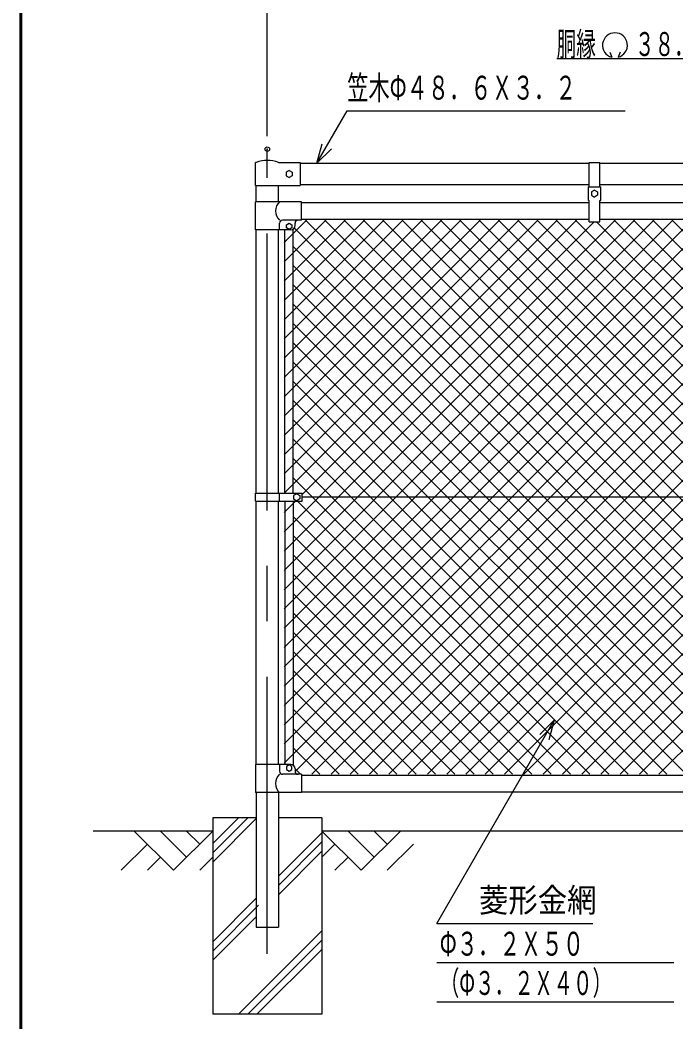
# Model space of a CAD drawing. Units: millimetres, scale not verified. Extents: x -4425 to 4425, y -3150 to 3150.
# Drawn here: x -4050 to -2547, y -324 to 1972 of the extents above; entities that cross this region are included whole.
import ezdxf
from ezdxf.enums import TextEntityAlignment as Align

# ---------------------------------------------------------------- set-up
doc = ezdxf.new("R2010")
doc.units = ezdxf.units.MM
doc.header["$LTSCALE"] = 20
doc.header["$PDMODE"] = 32
doc.header["$PDSIZE"] = 10
doc.linetypes.add('USER1', pattern=[50.8, 31.75, -6.35, 6.35, -6.35])
for name, color, linetype, lineweight in [('0-0_1', 7, 'Continuous', 25), ('0-1_EXTCNT-LMEC0', 1, 'Continuous', 25), ('0-2_0', 4, 'Continuous', 25), ('0-5_WAKU', 7, 'Continuous', 25)]:
    doc.layers.add(name, color=color, linetype=linetype, lineweight=lineweight)
doc.layers.add('0-3_DEFPOINTS', color=7, linetype='Continuous')
doc.styles.add('ＭＳ ゴシック', font='')
doc.styles.get('ＭＳ ゴシック').set_extended_font_data('MS Gothic')

msp = doc.modelspace()

# ---------------------------------------------------------------- linework, layer by layer
at = {"layer": '0-0_1', "color": 2}
for p, q in [((-2820.15, 1883.67), (-2143.92, 1883.67)), ((-2698.4, 1898.68), (-2694.03, 1886.67)), ((-2674.68, 1898.68), (-2679.05, 1886.67)), ((-3369.43, 1643.67), (-3300.15, 1763.67)), ((-3300.15, 1763.67), (-2663.42, 1763.67)), ((-3369.43, 1643.67), (-3357.37, 1688.67)), ((-3369.43, 1643.67), (-3336.49, 1676.61)), ((-3094.54, -97.87), (-2825.78, 367.63)), ((-2825.78, 367.63), (-2858.72, 334.69)), ((-2825.78, 367.63), (-2837.84, 322.63)), ((-3608.26, 63.67), (-3528.26, 143.67)), ((-3549.47, 143.67), (-3608.26, 84.88)), ((-3508.66, 142.05), (-3608.26, 42.45)), ((-3358.26, 109.88), (-3457.86, 10.28)), ((-3457.86, -10.93), (-3358.26, 88.67)), ((-3358.26, 67.45), (-3457.86, -32.15)), ((-3508.66, -40.52), (-3608.26, -140.12)), ((-3608.26, -161.33), (-3503.26, -56.33)), ((-3508.66, -82.95), (-3608.26, -182.55)), ((-3094.54, -97.87), (-2737.27, -97.87)), ((-3358.26, -115.12), (-3549.47, -306.33)), ((-3528.26, -306.33), (-3358.26, -136.33)), ((-3358.26, -157.55), (-3507.05, -306.33)), ((-3094.54, -187.87), (-2551.67, -187.87)), ((-3094.54, -277.87), (-2551.67, -277.87))]:
    msp.add_line(p, q, dxfattribs=at)
at = {"layer": '0-0_1', "color": 3, "linetype": 'USER1'}
msp.add_line((-3483.26, -167.8), (-3483.26, 1676.12), dxfattribs=at)
at = {"layer": '0-0_1'}
for p, q in [((-3508.66, 1645.67), (-3510.66, 1645.67)), ((-3510.66, 1593.07), (-3510.66, 1645.67)), ((-3457.86, 1645.67), (-3408.26, 1645.67)), ((-3408.26, 1645.67), (-3408.26, 1593.07)), ((-3408.26, 1643.67), (-2745.39, 1643.67)), ((-2745.39, 1645.67), (-2721.14, 1645.67)), ((-2745.39, 1590.07), (-2745.39, 1645.67)), ((-2721.14, 1590.07), (-2721.14, 1645.67)), ((-2721.14, 1643.67), (-2058.26, 1643.67)), ((-3433.26, 1627.37), (-3440.19, 1623.37)), ((-3440.19, 1623.37), (-3440.19, 1615.37)), ((-3440.19, 1615.37), (-3433.26, 1611.37)), ((-3433.26, 1627.37), (-3426.33, 1623.37)), ((-3426.33, 1615.37), (-3433.26, 1611.37)), ((-3426.33, 1623.37), (-3426.33, 1615.37)), ((-3510.66, 1593.07), (-3408.26, 1593.07)), ((-3508.66, 1555.67), (-3508.66, 1593.07)), ((-3457.86, 1555.67), (-3457.86, 1593.07)), ((-3408.26, 1595.07), (-2745.39, 1595.07)), ((-2747.39, 1558.67), (-2747.39, 1590.07)), ((-2747.39, 1590.07), (-2719.14, 1590.07)), ((-2721.14, 1595.07), (-2058.26, 1595.07)), ((-2719.14, 1558.67), (-2719.14, 1590.07)), ((-2733.26, 1582.37), (-2740.19, 1578.37)), ((-2740.19, 1578.37), (-2740.19, 1570.37)), ((-2740.19, 1570.37), (-2733.26, 1566.37)), ((-2733.26, 1582.37), (-2726.33, 1578.37)), ((-2726.33, 1570.37), (-2733.26, 1566.37)), ((-2726.33, 1578.37), (-2726.33, 1570.37)), ((-3405.02, 1555.67), (-3510.66, 1555.67)), ((-3405.02, 1513.57), (-3405.02, 1555.67)), ((-3405.02, 1553.67), (-2745.39, 1553.67)), ((-2747.39, 1558.67), (-2745.39, 1558.67)), ((-2745.39, 1509.57), (-2745.39, 1558.67)), ((-2721.14, 1558.67), (-2719.14, 1558.67)), ((-2721.14, 1509.57), (-2721.14, 1558.67)), ((-2721.14, 1553.67), (-2063.51, 1553.67)), ((-3405.02, 1515.57), (-2745.39, 1515.57)), ((-2721.14, 1515.57), (-2063.51, 1515.57)), ((-3455.39, 1491.54), (-3455.39, 1506.71)), ((-3455.39, 1491.54), (-3455.39, 1506.71)), ((-3405.02, 1513.57), (-3448.54, 1513.57)), ((-3439.62, 1503.04), (-3433.26, 1506.72)), ((-3423.76, 888.17), (-3423.76, 1493.39)), ((-3419.71, 1501.33), (-3419.71, 1506.71)), ((-3419.71, 1501.33), (-3419.71, 1506.71)), ((-2745.39, 1509.57), (-2721.14, 1509.57)), ((-3508.66, 888.17), (-3508.66, 1491.54)), ((-3457.86, 888.17), (-3457.86, 1491.54)), ((-3442.76, 888.17), (-3442.76, 1491.54)), ((-3510.66, 888.17), (-3403.26, 888.17)), ((-3510.66, 869.17), (-3510.66, 888.17)), ((-3456.26, 888.17), (-3456.26, 869.17)), ((-3416, 886.67), (-3422.93, 882.67)), ((-3422.93, 882.67), (-3422.93, 874.67)), ((-3422.93, 874.67), (-3416, 870.67)), ((-3409.07, 874.67), (-3416, 870.67)), ((-3403.26, 869.17), (-3403.26, 888.17)), ((-3510.66, 869.17), (-3403.26, 869.17)), ((-3508.66, 265.8), (-3508.66, 869.17)), ((-3457.86, 265.8), (-3457.86, 869.17)), ((-3442.76, 869.17), (-3442.76, 265.8)), ((-3423.76, 869.17), (-3423.76, 263.94)), ((-3510.66, 265.8), (-3510.66, 201.67)), ((-3429.5, 265.8), (-3510.66, 265.8)), ((-3455.39, 265.8), (-3455.39, 250.62)), ((-3455.39, 265.8), (-3455.39, 250.62)), ((-3433.26, 265.31), (-3439.62, 261.64)), ((-3426.9, 261.64), (-3433.26, 265.31)), ((-3433.26, 250.62), (-3426.9, 254.29)), ((-3426.9, 254.29), (-3426.9, 261.64)), ((-3419.71, 256.01), (-3419.71, 250.62)), ((-3419.7, 256.01), (-3419.7, 250.62)), ((-3405.02, 243.77), (-3448.54, 243.77)), ((-3405.02, 243.77), (-3405.02, 201.67)), ((-3405.02, 241.77), (-2061.93, 241.77)), ((-3405.02, 201.67), (-3510.66, 201.67)), ((-3508.66, 201.67), (-3508.66, -106.33)), ((-3457.86, 201.67), (-3457.86, -106.33)), ((-3405.02, 203.67), (-2061.93, 203.67)), ((-3508.66, 143.67), (-3608.26, 143.67)), ((-3608.26, 143.67), (-3608.26, -306.33)), ((-3358.26, 143.67), (-3457.86, 143.67)), ((-3358.26, 143.67), (-3358.26, -306.33)), ((-3608.26, 113.67), (-3882.56, 113.67)), ((-2108.26, 113.67), (-3358.26, 113.67)), ((-3508.66, -106.33), (-3457.86, -106.33)), ((-3358.26, -306.33), (-3608.26, -306.33))]:
    msp.add_line(p, q, dxfattribs=at)
at = {"layer": '0-0_1', "color": 4}
for p, q in [((-3788.26, 113.67), (-3698.26, 23.67)), ((-3728.26, 113.67), (-3668.26, 53.67)), ((-3608.26, 113.67), (-3698.26, 23.67)), ((-3668.26, 113.67), (-3638.26, 83.67)), ((-3358.26, 113.67), (-3268.26, 23.67)), ((-3298.26, 113.67), (-3238.26, 53.67)), ((-3178.26, 113.67), (-3268.26, 23.67)), ((-3238.26, 113.67), (-3208.26, 83.67)), ((-3758.26, 83.67), (-3818.26, 23.67)), ((-3328.26, 83.67), (-3358.26, 53.67)), ((-3148.26, 83.67), (-3208.26, 23.67)), ((-3728.26, 53.67), (-3758.26, 23.67)), ((-3608.26, 53.67), (-3638.26, 23.67)), ((-3298.26, 53.67), (-3328.26, 23.67))]:
    msp.add_line(p, q, dxfattribs=at)
at = {"layer": '0-0_1'}
for points in [[(-3429.5, 1491.54), (-3510.66, 1491.54), (-3510.66, 1555.67)], [(-3433.26, 1492.02), (-3439.62, 1495.7), (-3439.62, 1503.04)], [(-3433.26, 1506.72), (-3426.9, 1503.04), (-3426.9, 1495.7), (-3433.26, 1492.02)], [(-3416, 886.67), (-3409.07, 882.67), (-3409.07, 874.67)], [(-3439.62, 261.64), (-3439.62, 254.29), (-3433.26, 250.62)]]:
    msp.add_lwpolyline(points, dxfattribs=at)
at = {"layer": '0-0_1', "color": 2}
msp.add_arc((-2686.54, 1914.17), 28.5, 285.23578, 254.76438, dxfattribs=at)
at = {"layer": '0-0_1'}
for centre, radius, start, end in [((-3483.26, 1579.38), 70.98, 69.03345, 110.9667), ((-3435.78, 1534.67), 28.73, 133.06355, 226.94358), ((-3448.54, 1506.71), 6.85, 90, 180), ((-3429.5, 1501.33), 9.79, 270, 0), ((-3412.85, 1506.71), 6.85, 90, 180), ((-3429.5, 256.01), 9.79, 0, 90), ((-3435.78, 222.66), 28.73, 133.0545, 226.94916), ((-3448.54, 250.62), 6.85, 180, 270), ((-3412.85, 250.62), 6.85, 180, 270)]:
    msp.add_arc(centre, radius, start, end, dxfattribs=at)
at = {"layer": '0-1_EXTCNT-LMEC0'}
msp.add_line((-3483.26, 1706.12), (-3483.26, 2033.67), dxfattribs=at)
at = {"layer": '0-2_0'}
for p, q in [((-3444.76, 268.91), (-2200.11, 1513.57)), ((-3444.76, 313.11), (-2244.3, 1513.57)), ((-3444.76, 357.3), (-2288.49, 1513.57)), ((-3444.76, 401.5), (-2332.69, 1513.57)), ((-3444.76, 445.69), (-2376.88, 1513.57)), ((-3444.76, 489.88), (-2421.08, 1513.57)), ((-3444.76, 534.08), (-2465.27, 1513.57)), ((-3444.76, 578.27), (-2509.47, 1513.57)), ((-3444.76, 622.47), (-2553.66, 1513.57)), ((-3444.76, 666.66), (-2597.85, 1513.57)), ((-3444.76, 710.85), (-2642.05, 1513.57)), ((-3444.76, 755.05), (-2686.24, 1513.57)), ((-3444.76, 887.63), (-2818.82, 1513.57)), ((-3444.76, 931.83), (-2863.02, 1513.57)), ((-3444.76, 976.02), (-2907.21, 1513.57)), ((-3444.76, 1020.21), (-2951.41, 1513.57)), ((-3444.76, 1064.41), (-2995.6, 1513.57)), ((-3444.76, 1108.6), (-3039.8, 1513.57)), ((-3444.76, 1152.8), (-3083.99, 1513.57)), ((-3444.76, 1196.99), (-3128.18, 1513.57)), ((-3444.76, 1241.18), (-3172.38, 1513.57)), ((-3444.76, 1285.38), (-3216.57, 1513.57)), ((-3444.76, 1329.57), (-3260.77, 1513.57)), ((-3444.76, 1373.77), (-3304.96, 1513.57)), ((-3444.76, 1417.96), (-3349.15, 1513.57)), ((-3444.76, 1462.16), (-3393.35, 1513.57)), ((-3444.76, 799.24), (-2734.44, 1509.57)), ((-2169.91, 243.77), (-3421.76, 1495.62)), ((-3419.66, 249.82), (-2155.91, 1513.57)), ((-3403.26, 884.94), (-2774.63, 1513.57)), ((-2125.71, 243.77), (-3395.51, 1513.57)), ((-3381.52, 243.77), (-2111.72, 1513.57)), ((-2081.52, 243.77), (-3351.32, 1513.57)), ((-3337.32, 243.77), (-2067.52, 1513.57)), ((-2049.02, 255.46), (-3307.12, 1513.57)), ((-2021.76, 272.4), (-3262.93, 1513.57)), ((-2021.76, 316.59), (-3218.74, 1513.57)), ((-2021.76, 360.79), (-3174.54, 1513.57)), ((-2021.76, 404.98), (-3130.35, 1513.57)), ((-2021.76, 449.17), (-3086.15, 1513.57)), ((-2021.76, 493.37), (-3041.96, 1513.57)), ((-2021.76, 537.56), (-2997.77, 1513.57)), ((-2021.76, 581.76), (-2953.57, 1513.57)), ((-2021.76, 625.95), (-2909.38, 1513.57)), ((-2021.76, 670.14), (-2865.18, 1513.57)), ((-2021.76, 714.34), (-2820.99, 1513.57)), ((-2021.76, 758.53), (-2776.79, 1513.57)), ((-2021.76, 802.73), (-2728.6, 1509.57)), ((-2063.01, 888.17), (-2688.41, 1513.57)), ((-2021.76, 891.12), (-2644.21, 1513.57)), ((-2021.76, 935.31), (-2600.02, 1513.57)), ((-2021.76, 979.5), (-2555.82, 1513.57)), ((-3293.13, 243.77), (-2045.49, 1491.41)), ((-2214.1, 243.77), (-3423.76, 1453.43)), ((-3248.94, 243.77), (-2042.76, 1449.94)), ((-2258.3, 243.77), (-3423.76, 1409.23)), ((-3204.74, 243.77), (-2042.76, 1405.75)), ((-2302.49, 243.77), (-3423.76, 1365.04)), ((-3160.55, 243.77), (-2042.76, 1361.55)), ((-2346.68, 243.77), (-3423.76, 1320.84)), ((-3116.35, 243.77), (-2042.76, 1317.36)), ((-2390.88, 243.77), (-3423.76, 1276.65)), ((-3072.16, 243.77), (-2042.76, 1273.17)), ((-2435.07, 243.77), (-3423.76, 1232.46)), ((-3027.96, 243.77), (-2042.76, 1228.97)), ((-2479.27, 243.77), (-3423.76, 1188.26)), ((-2983.77, 243.77), (-2042.76, 1184.78)), ((-2523.46, 243.77), (-3423.76, 1144.07)), ((-2939.58, 243.77), (-2042.76, 1140.58)), ((-2567.65, 243.77), (-3423.76, 1099.87)), ((-2895.38, 243.77), (-2042.76, 1096.39)), ((-2611.85, 243.77), (-3423.76, 1055.68)), ((-2851.19, 243.77), (-2042.76, 1052.19)), ((-2656.04, 243.77), (-3423.76, 1011.48)), ((-2806.99, 243.77), (-2042.76, 1008)), ((-2700.24, 243.77), (-3423.76, 967.29)), ((-2762.8, 243.77), (-2042.76, 963.81)), ((-2744.43, 243.77), (-3423.76, 923.1)), ((-2718.61, 243.77), (-2042.76, 919.61)), ((-3444.76, 843.44), (-3419.03, 869.17)), ((-2788.63, 243.77), (-3414.03, 869.17)), ((-2674.41, 243.77), (-2049.01, 869.17)), ((-2832.82, 243.77), (-3423.76, 834.71)), ((-2630.22, 243.77), (-2042.76, 831.22)), ((-2877.01, 243.77), (-3423.76, 790.51)), ((-2586.02, 243.77), (-2042.76, 787.03)), ((-2921.21, 243.77), (-3423.76, 746.32)), ((-2965.4, 243.77), (-3423.76, 702.13)), ((-3009.6, 243.77), (-3423.76, 657.93)), ((-3053.79, 243.77), (-3423.76, 613.74)), ((-3097.98, 243.77), (-3423.76, 569.54)), ((-3142.18, 243.77), (-3423.76, 525.35)), ((-3186.37, 243.77), (-3423.76, 481.15)), ((-3230.57, 243.77), (-3423.76, 436.96)), ((-3274.76, 243.77), (-3423.76, 392.77)), ((-3318.96, 243.77), (-3423.76, 348.57)), ((-3363.15, 243.77), (-3423.76, 304.38)), ((-3407.34, 243.77), (-3419.71, 256.01))]:
    msp.add_line(p, q, dxfattribs=at)
at = {"layer": '0-2_0', "color": 7}
msp.add_line((-2063.26, 878.67), (-3403.26, 878.67), dxfattribs=at)
at = {"layer": '0-3_DEFPOINTS'}
msp.add_point((-3483.26, 1676.12), dxfattribs=at)
at = {"layer": '0-5_WAKU'}
msp.add_line((-4048, -2923), (-4048, 2923), dxfattribs=at)
msp.add_lwpolyline([(-4050, 2925), (4200, 2925), (4200, -2925), (-4050, -2925)], close=True, dxfattribs=at)
msp.add_lwpolyline([(-4046, -2921), (-4046, 2921), (4196, 2921)], dxfattribs=at)

# ---------------------------------------------------------------- texts
at = {"layer": '0-0_1', "style": 'ＭＳ ゴシック'}
for s, width, p in [('胴縁\u3000\u3000３８．１Ｘ１．６', 0.6, (-2820.15, 1873.12)), ('笠木Φ４８．６Ｘ３．２', 0.65, (-3300.15, 1773.12)), ('菱形金網', 0.9, (-2998.12, -88.42)), ('Φ３．２Ｘ５０', 0.65, (-3088.12, -188.42)), ('（Φ３．２Ｘ４０）', 0.6, (-3088.12, -278.42))]:
    msp.add_text(s, height=54.84, dxfattribs=dict(at, width=width)).set_placement(p, align=Align.BOTTOM_LEFT)

doc.saveas('drawing.dxf')
